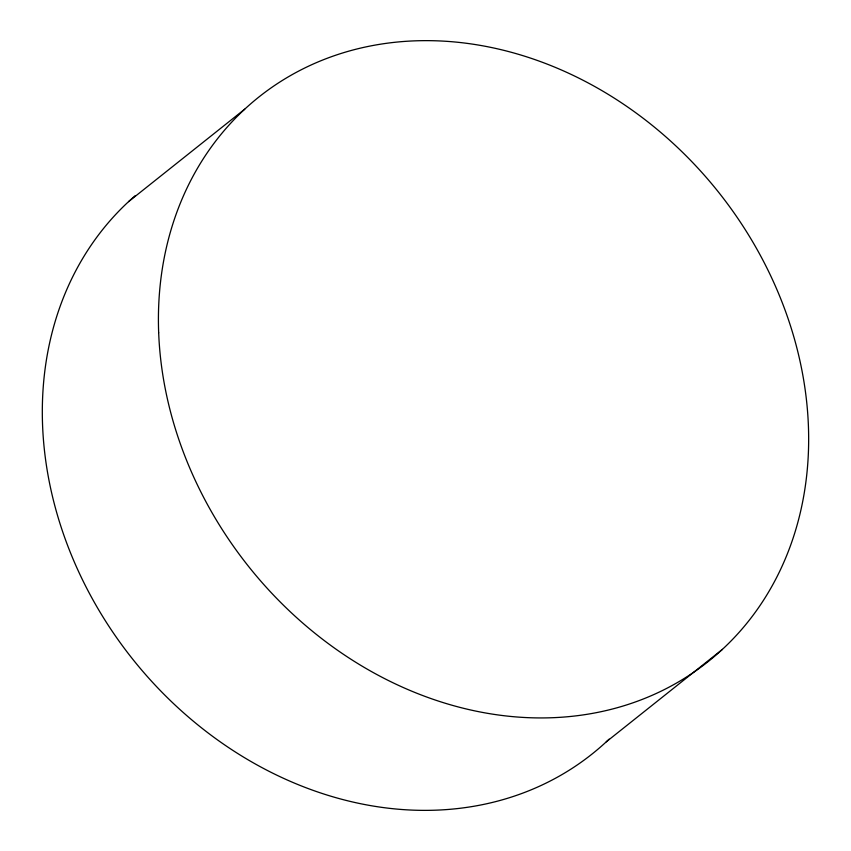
<?xml version="1.0" encoding="UTF-8"?>
<svg xmlns="http://www.w3.org/2000/svg" width="851" height="851" viewBox="0 0 851 851"><rect width="100%" height="100%" fill="white"/><g stroke="black" fill="none" stroke-linecap="round" stroke-linejoin="round"><path stroke-width="1.28" d="M128.597 201.613L244.716 109.183M606.284 741.817L722.403 649.387M609.125 739.147A360.771 300.403 51.5 0 1 144.755 673.62A360.771 300.403 51.5 0 1 135.394 195.549M158.669 332.73A360.771 300.403 51.5 0 0 657.163 693.044A360.771 300.403 51.5 0 0 634.846 112.087A360.771 300.403 51.5 0 0 158.669 332.73"/></g></svg>
